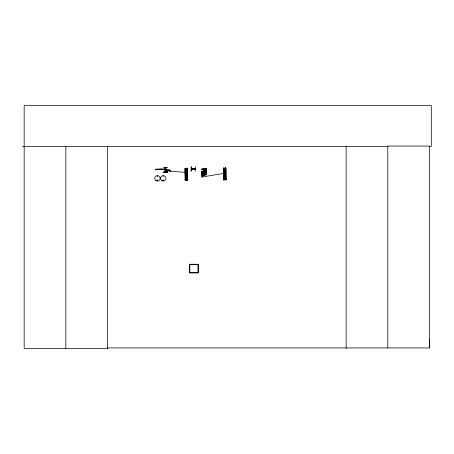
<?xml version="1.0" encoding="UTF-8"?>
<svg xmlns="http://www.w3.org/2000/svg" width="454" height="454" viewBox="0 0 454 454"><rect width="100%" height="100%" fill="white"/><g stroke="black" fill="none" stroke-linecap="round" stroke-linejoin="round"><path stroke-width="0.68" d="M429.178 146.523L431.3 146.523L431.3 105.589L24.164 105.589L24.164 348.411L107.575 348.411L107.519 347.934L429.49 347.934L429.552 339.155M202.013 174.75L201.621 174.62L202.013 174.75C203.988 168.752 200.22 172.316 202.092 171.805L205.946 172.066L201.701 172.089M201.621 174.75L201.65 171.413L205.94 171.368L205.514 171.237M202.002 172.106L202.109 171.237M201.741 171.237L205.94 171.317L205.872 174.75L205.48 174.75L205.56 171.249M205.821 173.11L205.378 172.446L205.872 173.105L205.872 174.796L205.889 171.237M157.192 176.124L157.657 176.061L157.22 176.243M157.68 180.471C157.271 179.341 156.959 181.384 157.72 180.403M163.327 176.152C163.043 175.681 163.451 176.68 163.094 175.914M162.918 180.403C163.792 179.608 163.202 181.174 162.986 180.533M165.687 169.569L165.778 169.961M202.893 171.306L203.375 171.306M186.31 179.313L186.526 179.852M157.061 180.193C157.373 181.838 158.253 179.432 157.152 180.124M163.576 180.613C163.264 178.967 162.39 181.373 163.491 180.681M165.352 169.626L165.296 169.961M224.605 179.165L224.855 179.097M202.075 175.04L201.604 174.847L201.599 173.116L202.036 172.486L205.384 172.486M202.07 172.628L201.599 173.116M157.651 180.533L157.3 180.624M203.755 174.234L202.552 174.841L203.437 174.115L202.49 173.4L203.744 173.973L204.97 173.349L204.028 174.103L204.93 174.813L203.778 174.234M191.395 168.871L195.646 169.092M191.696 169.087L191.316 168.871L195.583 168.877M201.655 171.93L202.047 171.93M205.509 171.93L205.889 172.083M162.935 180.124L163.315 180.022M201.763 176.663C201.207 177.338 203.557 176.839 202.28 176.595M204.448 175.619C200.747 175.204 205.327 176.617 204.402 174.972L205.872 174.75M204.402 174.972L205.112 174.75L205.112 173.581L204.396 173.088L203.069 173.105L202.359 173.615L202.359 174.784L203.074 174.989L203.074 175.658M195.555 169.087L191.395 169.087M205.889 171.459L205.509 171.436M186.265 179.875L186.549 179.858M202.03 177.009L225.854 173.042M205.634 168.184L206.173 168.513L205.634 168.184L205.736 170.199M205.849 171.975L205.985 173.405L206.479 173.377L206.474 172.73L206.621 174.711L206.002 174.512L205.883 172.384M206.485 173.82L205.991 173.848L206.485 173.831L206.621 174.711M206.002 174.512L206.496 174.484M201.735 172.565C203.443 172.52 200.691 172.997 201.712 171.578L202.382 171.606L202.399 172.594M205.373 175.023L202.053 175.023L203.074 175.028M187.53 168.264L185.022 168.298L185.204 180.051M223.408 168.082L225.916 168.042L225.99 179.795M185.204 169.49L187.371 169.467M223.589 169.274L225.757 169.251M185.209 170.284L187.383 170.261M223.601 170.068L225.769 170.046M185.226 171.476L187.394 171.453M205.923 171.317L201.65 171.368L205.923 171.368M223.612 171.26L225.78 171.237M185.232 172.537L187.406 172.514L169.768 171.158M223.618 172.321L225.791 172.299M185.249 173.729L187.417 173.706M223.635 173.513L225.803 173.49M185.306 178.848L187.474 178.825M223.691 178.626L225.859 178.604M184.948 179.194L187.837 179.16M184.948 179.285L187.843 179.251M186.219 179.381L186.469 179.313M223.334 178.978L226.228 178.944M223.334 179.069L226.228 179.035M186.225 179.892L186.566 179.886M185.147 180.051L187.655 180.011L187.519 168.264M223.538 179.835L226.041 179.795M22.7 146.693L24.164 146.687M24.164 146.523L387.818 146.523M191.304 166.8L191.083 171.141M195.646 166.8L195.702 171.141M163.366 167.611L167.708 167.639M201.627 169.132L205.963 169.132M165.67 169.206L155.149 169.251L162.316 169.206M165.245 169.251L165.67 169.007L158.559 169.206M161.102 169.348L169.597 169.348M165.296 169.569L165.778 169.569M165.296 169.745L165.778 169.745M165.296 169.87L165.778 169.87M165.296 170.051L165.778 170.051M169.768 170.647L166.153 170.647L169.768 170.897M165.08 170.71L166.153 170.71M165.08 170.835L166.153 170.835M163.366 172.009L167.708 172.038M205.872 174.62L205.48 174.75M224.673 179.194L224.906 179.671M201.672 171.629L202.098 171.612M195.646 168.894L195.146 169.092M205.543 171.413L205.463 172.066M206.479 173.377L206.377 172.355M206.485 173.831L206.411 172.736M206.343 171.947L206.366 172.639M206.133 174.739L205.98 172.758L205.985 173.405M206.309 171.521L206.326 172.162M205.832 172.191L205.787 171.101M206.286 171.663L206.167 169.575M205.793 171.691L205.724 170.647M206.218 170.619L206.252 171.147M205.758 170.653L205.673 169.603M206.23 170.176L206.15 169.075M206.133 168.61L206.19 169.308M205.696 169.331L205.679 168.542M206.127 168.19L206.178 168.905M203.023 175.051L203.029 175.681M225.769 168.048L225.893 179.795L225.723 168.048M225.576 168.048L225.706 179.801M225.496 168.048L225.604 179.109L225.439 168.048M225.343 168.054L225.451 179.801M225.224 169.433L225.32 178.422L225.167 169.433M225.122 179.807L224.458 179.812M224.27 178.445L224.185 169.456L224.231 178.445M223.981 168.076L224.151 179.824M224.009 179.829L223.901 169.461L223.97 179.829M223.703 168.769L223.867 179.829M223.726 179.829L223.601 168.082L223.686 179.829M223.419 168.082L223.589 179.829M187.19 168.264L187.32 180.017M187.11 168.269L187.122 170.341M187.054 168.269L187.076 170.341M186.917 168.269L187.082 180.017M186.821 168.269L186.844 170.341M186.764 168.269L186.798 170.346M186.736 180.022L186.072 180.028M185.782 168.292L185.817 172.441L185.731 168.292M185.834 173.82L185.902 179.353M185.794 173.82L185.851 179.353M185.612 168.292L185.76 180.045M185.499 168.292L185.544 172.441M185.555 173.825L185.618 179.353M185.453 168.292L185.487 172.441M185.516 173.825L185.561 179.353M185.311 168.298L185.436 180.045M185.192 168.298L185.317 180.051L185.17 168.298M201.644 173.122L201.65 174.835M429.49 347.934L429.49 146.052L387.818 146.052L387.818 347.934M346.141 146.523L346.141 348.411M204.277 169.16L204.277 172.883M204.26 169.16L204.26 172.883M204.096 169.16L204.096 172.883M204.039 169.16L204.039 172.883M191.248 166.8L191.276 171.141M170.732 170.227L170.732 171.317M169.768 170.227L169.768 171.317M166.022 167.639L165.999 171.975M165.778 167.639L165.789 171.975M165.284 167.639L165.296 171.975M165.057 167.639L165.057 171.975M107.513 146.523L107.513 348.411M65.841 146.523L65.841 348.411M185.856 173.002C186.469 174.835 187.275 171.686 185.856 173.002M224.242 172.787C224.855 174.62 225.661 171.47 224.242 172.787M201.61 175.874L202.677 175.897L201.61 175.874M224.906 179.642L224.906 179.642M204.402 173.587L203.069 173.604L203.074 174.779L204.402 174.762L204.402 173.587M204.164 175.289L203.313 175.511L204.164 175.289M205.963 168.922L201.627 169.16L205.963 168.922M167.708 171.975L163.366 172.219L167.708 171.975M198.279 264.251L189.602 264.251L189.602 272.928L198.279 272.928L198.279 264.251M198.035 264.489L189.84 264.489L189.84 272.684L198.035 272.684L198.035 264.489M187.485 180.017L187.377 168.264L187.462 180.017M187.23 179.324L187.156 173.797L187.173 179.324M186.94 179.33L186.878 173.797L186.889 179.33M203.523 172.883L203.557 169.16L203.494 172.883M203.335 172.883L203.335 169.16L203.313 172.883M156.074 180.72A2.713 2.713 0 0 0 160.137 178.377A2.713 2.713 0 0 0 156.074 176.027A2.713 2.713 0 0 0 156.074 180.72M161.857 180.72A2.713 2.713 0 0 0 165.926 178.377A2.713 2.713 0 0 0 161.857 176.027A2.713 2.713 0 0 0 161.857 180.72"/></g></svg>
